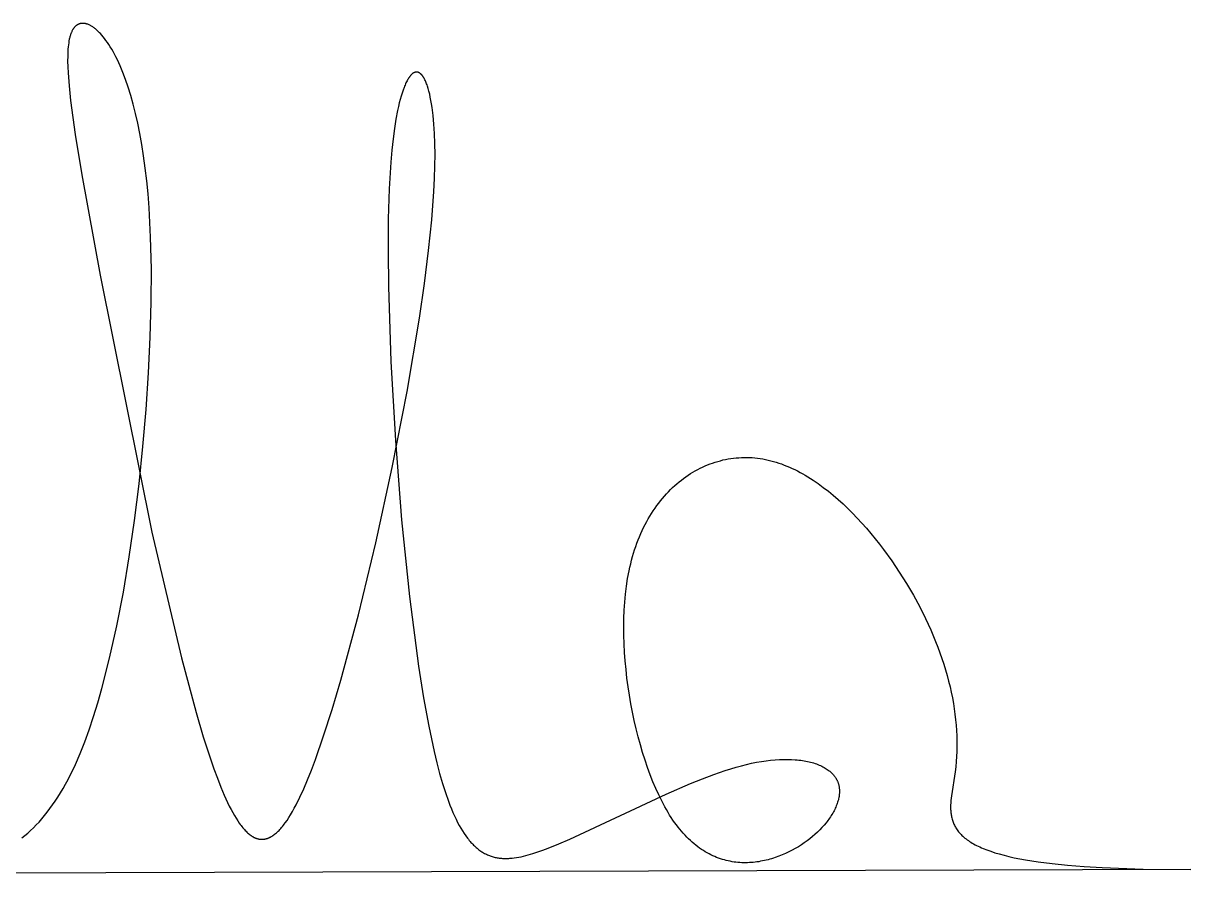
# Model space of a CAD drawing. Extents: x 0 to 334, y 0 to 136.
# Drawn here: x 166.8 to 333.7, y 0 to 122 of the extents above; entities that cross this region are included whole.
import ezdxf

# ---------------------------------------------------------------- set-up
doc = ezdxf.new("R2010")
doc.units = 0
doc.layers.get('0').update_dxf_attribs({"linetype": 'CONTINUOUS'})
doc.layers.add('1', color=12, linetype='CONTINUOUS')

msp = doc.modelspace()

# ---------------------------------------------------------------- linework, layer by layer
at = {"color": 1}
for p, q in [((174.65, 121.86), (174.62, 121.84)), ((174.68, 121.87), (174.65, 121.86)), ((174.72, 121.89), (174.68, 121.87)), ((174.75, 121.9), (174.72, 121.89)), ((174.79, 121.91), (174.75, 121.9)), ((174.82, 121.92), (174.79, 121.91)), ((174.86, 121.93), (174.82, 121.92)), ((174.9, 121.94), (174.86, 121.93)), ((174.93, 121.95), (174.9, 121.94)), ((174.97, 121.95), (174.93, 121.95)), ((175.01, 121.96), (174.97, 121.95)), ((175.04, 121.97), (175.01, 121.96)), ((175.08, 121.97), (175.04, 121.97)), ((175.12, 121.97), (175.08, 121.97)), ((175.16, 121.98), (175.12, 121.97)), ((175.2, 121.98), (175.16, 121.98)), ((175.24, 121.98), (175.2, 121.98)), ((175.27, 121.98), (175.24, 121.98)), ((175.31, 121.98), (175.27, 121.98)), ((175.35, 121.98), (175.31, 121.98)), ((175.39, 121.97), (175.35, 121.98)), ((175.43, 121.97), (175.39, 121.97)), ((175.47, 121.96), (175.43, 121.97)), ((175.52, 121.96), (175.47, 121.96)), ((175.56, 121.95), (175.52, 121.96)), ((175.6, 121.95), (175.56, 121.95)), ((175.64, 121.94), (175.6, 121.95)), ((175.68, 121.93), (175.64, 121.94)), ((175.72, 121.92), (175.68, 121.93)), ((175.77, 121.91), (175.72, 121.92)), ((175.81, 121.9), (175.77, 121.91)), ((175.85, 121.88), (175.81, 121.9)), ((175.89, 121.87), (175.85, 121.88)), ((175.94, 121.85), (175.89, 121.87)), ((175.98, 121.84), (175.94, 121.85)), ((173.45, 120.18), (173.42, 120.07)), ((173.48, 120.29), (173.45, 120.18)), ((173.51, 120.4), (173.48, 120.29)), ((173.55, 120.5), (173.51, 120.4)), ((173.59, 120.6), (173.55, 120.5)), ((173.62, 120.69), (173.59, 120.6)), ((173.67, 120.78), (173.62, 120.69)), ((173.71, 120.87), (173.67, 120.78)), ((173.75, 120.96), (173.71, 120.87)), ((173.79, 121.04), (173.75, 120.96)), ((173.84, 121.12), (173.79, 121.04)), ((173.86, 121.15), (173.84, 121.12)), ((173.89, 121.19), (173.86, 121.15)), ((173.91, 121.23), (173.89, 121.19)), ((173.94, 121.26), (173.91, 121.23)), ((173.96, 121.3), (173.94, 121.26)), ((173.99, 121.33), (173.96, 121.3)), ((174.01, 121.36), (173.99, 121.33)), ((174.04, 121.4), (174.01, 121.36)), ((174.07, 121.43), (174.04, 121.4)), ((174.1, 121.46), (174.07, 121.43)), ((174.12, 121.49), (174.1, 121.46)), ((174.15, 121.52), (174.12, 121.49)), ((174.18, 121.54), (174.15, 121.52)), ((174.21, 121.57), (174.18, 121.54)), ((174.24, 121.6), (174.21, 121.57)), ((174.27, 121.62), (174.24, 121.6)), ((174.3, 121.65), (174.27, 121.62)), ((174.33, 121.67), (174.3, 121.65)), ((174.36, 121.69), (174.33, 121.67)), ((174.39, 121.71), (174.36, 121.69)), ((174.42, 121.73), (174.39, 121.71)), ((174.45, 121.76), (174.42, 121.73)), ((174.48, 121.77), (174.45, 121.76)), ((174.52, 121.79), (174.48, 121.77)), ((174.55, 121.81), (174.52, 121.79)), ((174.58, 121.83), (174.55, 121.81)), ((174.62, 121.84), (174.58, 121.83)), ((176.07, 121.8), (175.98, 121.84)), ((176.16, 121.77), (176.07, 121.8)), ((176.25, 121.72), (176.16, 121.77)), ((176.34, 121.68), (176.25, 121.72)), ((176.43, 121.63), (176.34, 121.68)), ((176.52, 121.58), (176.43, 121.63)), ((176.61, 121.52), (176.52, 121.58)), ((176.7, 121.46), (176.61, 121.52)), ((176.8, 121.39), (176.7, 121.46)), ((176.89, 121.33), (176.8, 121.39)), ((176.99, 121.25), (176.89, 121.33)), ((177.08, 121.18), (176.99, 121.25)), ((177.18, 121.1), (177.08, 121.18)), ((177.28, 121.01), (177.18, 121.1)), ((177.37, 120.92), (177.28, 121.01)), ((177.47, 120.83), (177.37, 120.92)), ((177.57, 120.73), (177.47, 120.83)), ((177.67, 120.63), (177.57, 120.73)), ((177.77, 120.53), (177.67, 120.63)), ((177.97, 120.31), (177.77, 120.53)), ((178.17, 120.07), (177.97, 120.31)), ((173.17, 118.62), (173.14, 118.31)), ((173.2, 118.91), (173.17, 118.62)), ((173.24, 119.2), (173.2, 118.91)), ((173.28, 119.46), (173.24, 119.2)), ((173.33, 119.72), (173.28, 119.46)), ((173.36, 119.84), (173.33, 119.72)), ((173.39, 119.96), (173.36, 119.84)), ((173.42, 120.07), (173.39, 119.96)), ((178.37, 119.82), (178.17, 120.07)), ((178.57, 119.55), (178.37, 119.82)), ((178.78, 119.26), (178.57, 119.55)), ((178.98, 118.95), (178.78, 119.26)), ((179.18, 118.63), (178.98, 118.95)), ((179.39, 118.29), (179.18, 118.63)), ((173.1, 117.3), (173.09, 116.56)), ((173.11, 117.65), (173.1, 117.3)), ((173.12, 117.99), (173.11, 117.65)), ((173.14, 118.31), (173.12, 117.99)), ((179.59, 117.94), (179.39, 118.29)), ((179.79, 117.56), (179.59, 117.94)), ((180, 117.17), (179.79, 117.56)), ((180.2, 116.76), (180, 117.17)), ((173.09, 116.56), (173.11, 115.77)), ((173.11, 115.77), (173.15, 114.92)), ((180.4, 116.34), (180.2, 116.76)), ((180.6, 115.89), (180.4, 116.34)), ((180.99, 114.95), (180.6, 115.89)), ((173.15, 114.92), (173.29, 113.05)), ((181.37, 113.93), (180.99, 114.95)), ((181.75, 112.84), (181.37, 113.93)), ((221.55, 113.62), (221.47, 113.48)), ((221.62, 113.76), (221.55, 113.62)), ((221.69, 113.9), (221.62, 113.76)), ((221.76, 114.02), (221.69, 113.9)), ((221.84, 114.14), (221.76, 114.02)), ((221.91, 114.25), (221.84, 114.14)), ((221.95, 114.3), (221.91, 114.25)), ((221.99, 114.35), (221.95, 114.3)), ((222.02, 114.4), (221.99, 114.35)), ((222.06, 114.45), (222.02, 114.4)), ((222.1, 114.49), (222.06, 114.45)), ((222.13, 114.54), (222.1, 114.49)), ((222.17, 114.58), (222.13, 114.54)), ((222.21, 114.62), (222.17, 114.58)), ((222.25, 114.66), (222.21, 114.62)), ((222.28, 114.69), (222.25, 114.66)), ((222.32, 114.72), (222.28, 114.69)), ((222.36, 114.76), (222.32, 114.72)), ((222.39, 114.79), (222.36, 114.76)), ((222.43, 114.81), (222.39, 114.79)), ((222.47, 114.84), (222.43, 114.81)), ((222.51, 114.87), (222.47, 114.84)), ((222.54, 114.89), (222.51, 114.87)), ((222.58, 114.91), (222.54, 114.89)), ((222.62, 114.93), (222.58, 114.91)), ((222.65, 114.94), (222.62, 114.93)), ((222.69, 114.96), (222.65, 114.94)), ((222.73, 114.97), (222.69, 114.96)), ((222.76, 114.99), (222.73, 114.97)), ((222.8, 114.99), (222.76, 114.99)), ((222.84, 115), (222.8, 114.99)), ((222.87, 115.01), (222.84, 115)), ((222.91, 115.01), (222.87, 115.01)), ((222.95, 115.02), (222.91, 115.01)), ((222.98, 115.02), (222.95, 115.02)), ((223.02, 115.01), (222.98, 115.02)), ((223.06, 115.01), (223.02, 115.01)), ((223.09, 115.01), (223.06, 115.01)), ((223.13, 115), (223.09, 115.01)), ((223.16, 114.99), (223.13, 115)), ((223.2, 114.98), (223.16, 114.99)), ((223.24, 114.97), (223.2, 114.98)), ((223.27, 114.95), (223.24, 114.97)), ((223.31, 114.94), (223.27, 114.95)), ((223.34, 114.92), (223.31, 114.94)), ((223.38, 114.9), (223.34, 114.92)), ((223.41, 114.88), (223.38, 114.9)), ((223.45, 114.86), (223.41, 114.88)), ((223.48, 114.83), (223.45, 114.86)), ((223.52, 114.8), (223.48, 114.83)), ((223.55, 114.78), (223.52, 114.8)), ((223.59, 114.75), (223.55, 114.78)), ((223.62, 114.71), (223.59, 114.75)), ((223.66, 114.68), (223.62, 114.71)), ((223.69, 114.64), (223.66, 114.68)), ((223.72, 114.61), (223.69, 114.64)), ((223.76, 114.57), (223.72, 114.61)), ((223.79, 114.53), (223.76, 114.57)), ((223.83, 114.48), (223.79, 114.53)), ((223.86, 114.44), (223.83, 114.48)), ((223.89, 114.39), (223.86, 114.44)), ((223.92, 114.34), (223.89, 114.39)), ((223.96, 114.29), (223.92, 114.34)), ((223.99, 114.24), (223.96, 114.29)), ((224.05, 114.13), (223.99, 114.24)), ((224.12, 114.02), (224.05, 114.13)), ((224.18, 113.89), (224.12, 114.02)), ((224.24, 113.76), (224.18, 113.89)), ((224.3, 113.62), (224.24, 113.76)), ((224.36, 113.48), (224.3, 113.62)), ((173.29, 113.05), (173.51, 110.95)), ((182.11, 111.67), (181.75, 112.84)), ((220.91, 112.02), (220.77, 111.58)), ((221.05, 112.43), (220.91, 112.02)), ((221.19, 112.81), (221.05, 112.43)), ((221.26, 112.99), (221.19, 112.81)), ((221.33, 113.16), (221.26, 112.99)), ((221.4, 113.32), (221.33, 113.16)), ((221.47, 113.48), (221.4, 113.32)), ((224.42, 113.33), (224.36, 113.48)), ((224.48, 113.17), (224.42, 113.33)), ((224.54, 113), (224.48, 113.17)), ((224.65, 112.65), (224.54, 113)), ((224.76, 112.27), (224.65, 112.65)), ((224.86, 111.86), (224.76, 112.27)), ((224.95, 111.42), (224.86, 111.86)), ((173.51, 110.95), (174.17, 106.09)), ((182.47, 110.43), (182.11, 111.67)), ((182.8, 109.11), (182.47, 110.43)), ((220.51, 110.6), (220.39, 110.07)), ((220.64, 111.11), (220.51, 110.6)), ((220.77, 111.58), (220.64, 111.11)), ((225.04, 110.96), (224.95, 111.42)), ((225.13, 110.46), (225.04, 110.96)), ((225.21, 109.94), (225.13, 110.46)), ((183.12, 107.71), (182.8, 109.11)), ((220.26, 109.51), (220.03, 108.28)), ((220.39, 110.07), (220.26, 109.51)), ((225.35, 108.82), (225.21, 109.94)), ((225.46, 107.59), (225.35, 108.82)), ((183.42, 106.23), (183.12, 107.71)), ((219.81, 106.94), (219.62, 105.46)), ((220.03, 108.28), (219.81, 106.94)), ((225.55, 106.25), (225.46, 107.59)), ((174.17, 106.09), (175.11, 100.32)), ((183.7, 104.67), (183.42, 106.23)), ((219.62, 105.46), (219.44, 103.86)), ((225.6, 104.8), (225.55, 106.25)), ((183.96, 103.02), (183.7, 104.67)), ((219.44, 103.86), (219.29, 102.14)), ((225.62, 103.25), (225.6, 104.8)), ((184.2, 101.3), (183.96, 103.02)), ((219.29, 102.14), (219.06, 98.31)), ((225.61, 101.59), (225.62, 103.25)), ((175.11, 100.32), (177.74, 85.99)), ((184.41, 99.48), (184.2, 101.3)), ((225.56, 99.82), (225.61, 101.59)), ((184.59, 97.59), (184.41, 99.48)), ((225.47, 97.95), (225.56, 99.82)), ((184.75, 95.61), (184.59, 97.59)), ((219.06, 98.31), (218.93, 94.03)), ((225.16, 93.91), (225.47, 97.95)), ((184.96, 91.39), (184.75, 95.61)), ((218.93, 94.03), (218.9, 89.36)), ((224.71, 89.5), (225.16, 93.91)), ((185.06, 86.87), (184.96, 91.39)), ((218.9, 89.36), (218.95, 84.36)), ((224.11, 84.79), (224.71, 89.5)), ((185.04, 82.1), (185.06, 86.87)), ((177.74, 85.99), (185.14, 49.26)), ((218.95, 84.36), (219.3, 73.63)), ((223.39, 79.82), (224.11, 84.79)), ((184.91, 77.13), (185.04, 82.1)), ((221.63, 69.35), (223.39, 79.82)), ((184.67, 72), (184.91, 77.13)), ((219.3, 73.63), (219.95, 62.34)), ((184.32, 66.76), (184.67, 72)), ((219.51, 58.51), (221.63, 69.35)), ((183.86, 61.47), (184.32, 66.76)), ((219.95, 62.34), (220.85, 50.99)), ((183.31, 56.17), (183.86, 61.47)), ((217.16, 47.73), (219.51, 58.51)), ((263.54, 58.38), (263.89, 58.55)), ((263.89, 58.55), (264.24, 58.71)), ((264.24, 58.71), (264.6, 58.86)), ((264.6, 58.86), (264.96, 59)), ((264.96, 59), (265.32, 59.13)), ((265.32, 59.13), (265.69, 59.25)), ((265.69, 59.25), (266.05, 59.36)), ((266.05, 59.36), (266.42, 59.46)), ((266.42, 59.46), (266.79, 59.56)), ((266.79, 59.56), (267.17, 59.64)), ((267.17, 59.64), (267.54, 59.71)), ((267.54, 59.71), (267.92, 59.77)), ((267.92, 59.77), (268.29, 59.82)), ((268.29, 59.82), (268.67, 59.86)), ((268.67, 59.86), (269.05, 59.89)), ((269.05, 59.89), (269.43, 59.91)), ((269.43, 59.91), (269.82, 59.93)), ((269.82, 59.93), (270.2, 59.93)), ((270.2, 59.93), (270.58, 59.92)), ((270.58, 59.92), (270.97, 59.9)), ((270.97, 59.9), (271.35, 59.87)), ((271.35, 59.87), (271.73, 59.82)), ((271.73, 59.82), (272.12, 59.77)), ((272.12, 59.77), (272.5, 59.71)), ((272.5, 59.71), (272.89, 59.64)), ((272.89, 59.64), (273.27, 59.55)), ((273.27, 59.55), (273.65, 59.46)), ((273.65, 59.46), (274.04, 59.36)), ((274.04, 59.36), (274.42, 59.24)), ((274.42, 59.24), (274.8, 59.12)), ((274.8, 59.12), (275.18, 58.99)), ((275.18, 58.99), (275.56, 58.84)), ((275.56, 58.84), (275.94, 58.69)), ((275.94, 58.69), (276.32, 58.53)), ((276.32, 58.53), (276.7, 58.36)), ((260.85, 56.69), (261.17, 56.93)), ((261.17, 56.93), (261.5, 57.17)), ((261.5, 57.17), (261.83, 57.39)), ((261.83, 57.39), (262.16, 57.61)), ((262.16, 57.61), (262.5, 57.82)), ((262.5, 57.82), (262.84, 58.01)), ((262.84, 58.01), (263.19, 58.2)), ((263.19, 58.2), (263.54, 58.38)), ((276.7, 58.36), (277.08, 58.18)), ((277.08, 58.18), (277.45, 57.99)), ((277.45, 57.99), (277.83, 57.79)), ((277.83, 57.79), (278.2, 57.58)), ((278.2, 57.58), (278.57, 57.37)), ((278.57, 57.37), (278.94, 57.15)), ((278.94, 57.15), (279.68, 56.68)), ((182.65, 50.91), (183.31, 56.17)), ((259.01, 55.03), (259.3, 55.33)), ((259.3, 55.33), (259.6, 55.62)), ((259.6, 55.62), (259.91, 55.9)), ((259.91, 55.9), (260.22, 56.17)), ((260.22, 56.17), (260.53, 56.43)), ((260.53, 56.43), (260.85, 56.69)), ((279.68, 56.68), (280.41, 56.18)), ((280.41, 56.18), (281.14, 55.65)), ((281.14, 55.65), (281.86, 55.1)), ((281.86, 55.1), (282.57, 54.52)), ((257.6, 53.4), (257.87, 53.74)), ((257.87, 53.74), (258.15, 54.07)), ((258.15, 54.07), (258.43, 54.4)), ((258.43, 54.4), (258.71, 54.72)), ((258.71, 54.72), (259.01, 55.03)), ((282.57, 54.52), (283.27, 53.91)), ((283.27, 53.91), (283.97, 53.28)), ((256.35, 51.55), (256.59, 51.93)), ((256.59, 51.93), (256.83, 52.31)), ((256.83, 52.31), (257.08, 52.68)), ((257.08, 52.68), (257.34, 53.04)), ((257.34, 53.04), (257.6, 53.4)), ((283.97, 53.28), (284.65, 52.63)), ((284.65, 52.63), (285.33, 51.95)), ((285.33, 51.95), (286, 51.26)), ((181.9, 45.73), (182.65, 50.91)), ((220.85, 50.99), (221.97, 40.07)), ((255.45, 49.91), (255.67, 50.33)), ((255.67, 50.33), (255.89, 50.75)), ((255.89, 50.75), (256.11, 51.15)), ((256.11, 51.15), (256.35, 51.55)), ((286, 51.26), (286.65, 50.55)), ((286.65, 50.55), (287.3, 49.82)), ((185.14, 49.26), (189.35, 31.3)), ((254.67, 48.15), (254.86, 48.6)), ((254.86, 48.6), (255.05, 49.05)), ((255.05, 49.05), (255.25, 49.48)), ((255.25, 49.48), (255.45, 49.91)), ((287.3, 49.82), (287.93, 49.07)), ((287.93, 49.07), (288.56, 48.31)), ((214.66, 37.45), (217.16, 47.73)), ((254.01, 46.25), (254.16, 46.74)), ((254.16, 46.74), (254.33, 47.21)), ((254.33, 47.21), (254.49, 47.68)), ((254.49, 47.68), (254.67, 48.15)), ((288.56, 48.31), (289.17, 47.54)), ((289.17, 47.54), (289.76, 46.76)), ((289.76, 46.76), (290.92, 45.16)), ((181.06, 40.69), (181.9, 45.73)), ((253.6, 44.74), (253.73, 45.25)), ((253.73, 45.25), (253.86, 45.75)), ((253.86, 45.75), (254.01, 46.25)), ((290.92, 45.16), (292.01, 43.53)), ((253.16, 42.62), (253.36, 43.7)), ((253.36, 43.7), (253.48, 44.22)), ((253.48, 44.22), (253.6, 44.74)), ((292.01, 43.53), (293.05, 41.89)), ((252.99, 41.52), (253.16, 42.62)), ((293.05, 41.89), (294.02, 40.23)), ((180.12, 35.84), (181.06, 40.69)), ((221.97, 40.07), (223.28, 30.07)), ((252.75, 39.25), (252.86, 40.4)), ((252.86, 40.4), (252.99, 41.52)), ((294.02, 40.23), (294.92, 38.57)), ((252.68, 38.08), (252.75, 39.25)), ((294.92, 38.57), (295.75, 36.92)), ((212.14, 28.1), (214.66, 37.45)), ((252.61, 35.7), (252.63, 36.9)), ((252.63, 36.9), (252.68, 38.08)), ((295.75, 36.92), (296.51, 35.27)), ((179.1, 31.22), (180.12, 35.84)), ((252.62, 34.5), (252.61, 35.7)), ((296.51, 35.27), (297.2, 33.63)), ((252.66, 33.28), (252.62, 34.5)), ((297.2, 33.63), (297.52, 32.81)), ((252.72, 32.05), (252.66, 33.28)), ((252.81, 30.83), (252.72, 32.05)), ((297.52, 32.81), (297.82, 31.99)), ((297.82, 31.99), (298.1, 31.18)), ((178, 26.88), (179.1, 31.22)), ((189.35, 31.3), (191.45, 23.48)), ((223.28, 30.07), (223.98, 25.58)), ((252.93, 29.59), (252.81, 30.83)), ((298.1, 31.18), (298.37, 30.36)), ((298.37, 30.36), (298.62, 29.56)), ((253.07, 28.36), (252.93, 29.59)), ((298.62, 29.56), (298.85, 28.75)), ((298.85, 28.75), (299.06, 27.95)), ((177.41, 24.83), (178, 26.88)), ((210.9, 23.91), (212.14, 28.1)), ((253.23, 27.14), (253.07, 28.36)), ((253.42, 25.92), (253.23, 27.14)), ((299.06, 27.95), (299.26, 27.15)), ((299.26, 27.15), (299.44, 26.35)), ((223.98, 25.58), (224.72, 21.5)), ((253.63, 24.7), (253.42, 25.92)), ((299.44, 26.35), (299.6, 25.56)), ((299.6, 25.56), (299.74, 24.77)), ((176.81, 22.88), (177.41, 24.83)), ((191.45, 23.48), (192.49, 19.99)), ((209.69, 20.11), (210.9, 23.91)), ((253.86, 23.5), (253.63, 24.7)), ((254.11, 22.31), (253.86, 23.5)), ((299.74, 24.77), (299.87, 23.99)), ((299.87, 23.99), (299.97, 23.21)), ((176.19, 21.01), (176.81, 22.88)), ((254.38, 21.14), (254.11, 22.31)), ((299.97, 23.21), (300.06, 22.44)), ((300.06, 22.44), (300.14, 21.67)), ((175.55, 19.25), (176.19, 21.01)), ((208.52, 16.75), (209.69, 20.11)), ((224.72, 21.5), (225.49, 17.89)), ((254.67, 19.99), (254.38, 21.14)), ((300.14, 21.67), (300.19, 20.91)), ((300.19, 20.91), (300.23, 20.15)), ((300.23, 20.15), (300.24, 19.39)), ((174.89, 17.59), (175.55, 19.25)), ((192.49, 19.99), (193.5, 16.84)), ((254.98, 18.85), (254.67, 19.99)), ((255.31, 17.74), (254.98, 18.85)), ((300.25, 18.65), (300.23, 17.91)), ((300.24, 19.39), (300.25, 18.65)), ((174.21, 16.04), (174.89, 17.59)), ((193.5, 16.84), (194, 15.4)), ((207.95, 15.23), (208.52, 16.75)), ((225.49, 17.89), (225.88, 16.26)), ((255.65, 16.65), (255.31, 17.74)), ((273.61, 16.65), (274.24, 16.71)), ((274.24, 16.71), (274.86, 16.75)), ((274.86, 16.75), (275.46, 16.77)), ((275.46, 16.77), (276.04, 16.77)), ((276.04, 16.77), (276.6, 16.76)), ((276.6, 16.76), (277.14, 16.72)), ((277.14, 16.72), (277.4, 16.7)), ((277.4, 16.7), (277.66, 16.67)), ((300.19, 17.17), (300.14, 16.44)), ((300.23, 17.91), (300.19, 17.17)), ((173.51, 14.58), (173.86, 15.3)), ((173.86, 15.3), (174.21, 16.04)), ((194, 15.4), (194.5, 14.06)), ((207.39, 13.83), (207.95, 15.23)), ((225.88, 16.26), (226.28, 14.74)), ((256.01, 15.6), (255.65, 16.65)), ((256.39, 14.57), (256.01, 15.6)), ((265.51, 14.62), (267.12, 15.18)), ((267.12, 15.18), (267.9, 15.43)), ((267.9, 15.43), (268.67, 15.66)), ((268.67, 15.66), (269.43, 15.86)), ((269.43, 15.86), (270.17, 16.05)), ((270.17, 16.05), (270.89, 16.21)), ((270.89, 16.21), (271.59, 16.35)), ((271.59, 16.35), (272.28, 16.47)), ((272.28, 16.47), (272.95, 16.57)), ((272.95, 16.57), (273.61, 16.65)), ((277.66, 16.67), (277.92, 16.64)), ((277.92, 16.64), (278.16, 16.61)), ((278.16, 16.61), (278.41, 16.57)), ((278.41, 16.57), (278.64, 16.52)), ((278.64, 16.52), (278.88, 16.48)), ((278.88, 16.48), (279.1, 16.43)), ((279.1, 16.43), (279.33, 16.37)), ((279.33, 16.37), (279.54, 16.31)), ((279.54, 16.31), (279.75, 16.25)), ((279.75, 16.25), (279.96, 16.18)), ((279.96, 16.18), (280.16, 16.11)), ((280.16, 16.11), (280.35, 16.04)), ((280.35, 16.04), (280.54, 15.96)), ((280.54, 15.96), (280.73, 15.88)), ((280.73, 15.88), (280.91, 15.8)), ((280.91, 15.8), (281.08, 15.71)), ((281.08, 15.71), (281.25, 15.62)), ((281.25, 15.62), (281.41, 15.53)), ((281.41, 15.53), (281.56, 15.43)), ((281.56, 15.43), (281.71, 15.33)), ((281.71, 15.33), (281.85, 15.23)), ((281.85, 15.23), (281.99, 15.12)), ((281.99, 15.12), (282.06, 15.07)), ((282.06, 15.07), (282.12, 15.01)), ((300.07, 15.72), (299.98, 15)), ((300.14, 16.44), (300.07, 15.72)), ((172.8, 13.23), (173.16, 13.89)), ((173.16, 13.89), (173.51, 14.58)), ((194.5, 14.06), (194.99, 12.81)), ((206.84, 12.54), (207.39, 13.83)), ((226.28, 14.74), (226.69, 13.33)), ((256.78, 13.57), (256.39, 14.57)), ((257.19, 12.62), (256.78, 13.57)), ((262.16, 13.31), (263.85, 13.99)), ((263.85, 13.99), (265.51, 14.62)), ((282.12, 15.01), (282.19, 14.96)), ((282.19, 14.96), (282.25, 14.9)), ((282.25, 14.9), (282.31, 14.84)), ((282.31, 14.84), (282.37, 14.78)), ((282.37, 14.78), (282.43, 14.73)), ((282.43, 14.73), (282.48, 14.67)), ((282.48, 14.67), (282.54, 14.61)), ((282.54, 14.61), (282.59, 14.55)), ((282.59, 14.55), (282.64, 14.48)), ((282.64, 14.48), (282.69, 14.42)), ((282.69, 14.42), (282.74, 14.36)), ((282.74, 14.36), (282.79, 14.3)), ((282.79, 14.3), (282.83, 14.23)), ((282.83, 14.23), (282.87, 14.17)), ((282.87, 14.17), (282.92, 14.1)), ((282.92, 14.1), (282.96, 14.04)), ((282.96, 14.04), (283, 13.97)), ((283, 13.97), (283.03, 13.9)), ((283.03, 13.9), (283.07, 13.83)), ((283.07, 13.83), (283.1, 13.77)), ((283.1, 13.77), (283.14, 13.7)), ((283.14, 13.7), (283.17, 13.63)), ((283.17, 13.63), (283.2, 13.56)), ((283.2, 13.56), (283.22, 13.49)), ((283.22, 13.49), (283.25, 13.41)), ((283.25, 13.41), (283.27, 13.34)), ((299.98, 15), (299.45, 11.55)), ((171.7, 11.37), (172.07, 11.97)), ((172.07, 11.97), (172.43, 12.58)), ((172.43, 12.58), (172.8, 13.23)), ((194.99, 12.81), (195.48, 11.65)), ((206.29, 11.35), (206.84, 12.54)), ((226.69, 13.33), (227.1, 12.02)), ((227.1, 12.02), (227.53, 10.81)), ((244.89, 5.37), (258.69, 11.79)), ((257.6, 11.7), (257.19, 12.62)), ((258.04, 10.82), (257.6, 11.7)), ((258.69, 11.79), (262.16, 13.31)), ((283.27, 13.34), (283.3, 13.27)), ((283.3, 13.27), (283.32, 13.2)), ((283.32, 13.2), (283.34, 13.12)), ((283.34, 13.12), (283.36, 13.05)), ((283.36, 13.05), (283.37, 12.97)), ((283.37, 12.97), (283.39, 12.9)), ((283.39, 12.9), (283.4, 12.82)), ((283.4, 12.82), (283.41, 12.75)), ((283.41, 12.75), (283.42, 12.67)), ((283.43, 11.8), (283.41, 11.63)), ((283.42, 12.67), (283.43, 12.59)), ((283.43, 12.59), (283.44, 12.51)), ((283.44, 11.88), (283.43, 11.8)), ((283.44, 12.51), (283.44, 12.44)), ((283.44, 12.44), (283.45, 12.36)), ((283.45, 12.04), (283.44, 11.96)), ((283.44, 11.96), (283.44, 11.88)), ((283.45, 12.36), (283.45, 12.28)), ((283.45, 12.28), (283.45, 12.2)), ((283.45, 12.2), (283.45, 12.12)), ((283.45, 12.12), (283.45, 12.04)), ((170.56, 9.72), (170.94, 10.25)), ((170.94, 10.25), (171.32, 10.8)), ((171.32, 10.8), (171.7, 11.37)), ((195.48, 11.65), (195.97, 10.59)), ((195.97, 10.59), (196.21, 10.09)), ((196.21, 10.09), (196.45, 9.62)), ((205.5, 9.78), (205.76, 10.28)), ((205.76, 10.28), (206.29, 11.35)), ((227.53, 10.81), (227.74, 10.24)), ((227.74, 10.24), (227.96, 9.7)), ((258.48, 9.98), (258.04, 10.82)), ((283, 10.11), (282.93, 9.94)), ((283.07, 10.29), (283, 10.11)), ((283.13, 10.46), (283.07, 10.29)), ((283.19, 10.63), (283.13, 10.46)), ((283.24, 10.8), (283.19, 10.63)), ((283.29, 10.97), (283.24, 10.8)), ((283.33, 11.13), (283.29, 10.97)), ((283.36, 11.3), (283.33, 11.13)), ((283.39, 11.47), (283.36, 11.3)), ((283.41, 11.63), (283.39, 11.47)), ((299.36, 10.56), (299.34, 10.24)), ((299.34, 10.24), (299.34, 9.92)), ((299.38, 10.89), (299.36, 10.56)), ((299.41, 11.22), (299.38, 10.89)), ((299.45, 11.55), (299.41, 11.22)), ((169.39, 8.26), (169.79, 8.72)), ((169.79, 8.72), (170.18, 9.21)), ((170.18, 9.21), (170.56, 9.72)), ((196.45, 9.62), (196.69, 9.18)), ((196.69, 9.18), (196.93, 8.75)), ((196.93, 8.75), (197.17, 8.35)), ((197.17, 8.35), (197.41, 7.98)), ((204.46, 8.05), (204.71, 8.44)), ((204.71, 8.44), (204.97, 8.86)), ((204.97, 8.86), (205.23, 9.31)), ((205.23, 9.31), (205.5, 9.78)), ((227.96, 9.7), (228.18, 9.18)), ((228.18, 9.18), (228.4, 8.68)), ((228.4, 8.68), (228.63, 8.21)), ((258.71, 9.58), (258.48, 9.98)), ((258.94, 9.19), (258.71, 9.58)), ((259.17, 8.81), (258.94, 9.19)), ((259.41, 8.44), (259.17, 8.81)), ((259.64, 8.09), (259.41, 8.44)), ((282.05, 8.38), (281.92, 8.21)), ((282.16, 8.55), (282.05, 8.38)), ((282.28, 8.73), (282.16, 8.55)), ((282.38, 8.9), (282.28, 8.73)), ((282.49, 9.07), (282.38, 8.9)), ((282.59, 9.25), (282.49, 9.07)), ((282.68, 9.42), (282.59, 9.25)), ((282.77, 9.6), (282.68, 9.42)), ((282.85, 9.77), (282.77, 9.6)), ((282.93, 9.94), (282.85, 9.77)), ((299.34, 9.92), (299.34, 9.77)), ((299.34, 9.77), (299.35, 9.61)), ((299.35, 9.61), (299.36, 9.45)), ((299.36, 9.45), (299.37, 9.3)), ((299.37, 9.3), (299.38, 9.14)), ((299.38, 9.14), (299.4, 8.99)), ((299.4, 8.99), (299.43, 8.84)), ((299.43, 8.84), (299.45, 8.69)), ((299.45, 8.69), (299.48, 8.54)), ((299.48, 8.54), (299.52, 8.39)), ((299.52, 8.39), (299.55, 8.24)), ((167.79, 6.59), (168.19, 6.98)), ((168.19, 6.98), (168.6, 7.39)), ((168.6, 7.39), (169, 7.81)), ((169, 7.81), (169.39, 8.26)), ((197.41, 7.98), (197.64, 7.63)), ((197.64, 7.63), (197.76, 7.46)), ((197.76, 7.46), (197.88, 7.31)), ((197.88, 7.31), (198, 7.15)), ((198, 7.15), (198.12, 7)), ((198.12, 7), (198.24, 6.86)), ((198.24, 6.86), (198.36, 6.73)), ((198.36, 6.73), (198.48, 6.6)), ((203.32, 6.62), (203.44, 6.76)), ((203.44, 6.76), (203.57, 6.9)), ((203.57, 6.9), (203.69, 7.04)), ((203.69, 7.04), (203.82, 7.19)), ((203.82, 7.19), (203.95, 7.35)), ((203.95, 7.35), (204.07, 7.52)), ((204.07, 7.52), (204.2, 7.69)), ((204.2, 7.69), (204.46, 8.05)), ((228.63, 8.21), (228.85, 7.75)), ((228.85, 7.75), (229.08, 7.32)), ((229.08, 7.32), (229.31, 6.92)), ((229.31, 6.92), (229.55, 6.53)), ((259.88, 7.75), (259.64, 8.09)), ((260.13, 7.41), (259.88, 7.75)), ((260.37, 7.09), (260.13, 7.41)), ((260.62, 6.79), (260.37, 7.09)), ((260.87, 6.49), (260.62, 6.79)), ((280.63, 6.69), (280.3, 6.36)), ((280.95, 7.02), (280.63, 6.69)), ((281.25, 7.35), (280.95, 7.02)), ((281.53, 7.69), (281.25, 7.35)), ((281.67, 7.87), (281.53, 7.69)), ((281.8, 8.04), (281.67, 7.87)), ((281.92, 8.21), (281.8, 8.04)), ((299.55, 8.24), (299.6, 8.09)), ((299.6, 8.09), (299.64, 7.95)), ((299.64, 7.95), (299.7, 7.8)), ((299.7, 7.8), (299.75, 7.66)), ((299.75, 7.66), (299.81, 7.51)), ((299.81, 7.51), (299.88, 7.37)), ((299.88, 7.37), (299.95, 7.23)), ((299.95, 7.23), (300.02, 7.09)), ((300.02, 7.09), (300.11, 6.96)), ((300.11, 6.96), (300.19, 6.82)), ((300.19, 6.82), (300.29, 6.68)), ((300.29, 6.68), (300.38, 6.55)), ((166.55, 5.55), (166.97, 5.88)), ((166.97, 5.88), (167.38, 6.23)), ((167.38, 6.23), (167.79, 6.59)), ((198.48, 6.6), (198.6, 6.48)), ((198.6, 6.48), (198.72, 6.36)), ((198.72, 6.36), (198.83, 6.25)), ((198.83, 6.25), (198.95, 6.15)), ((198.95, 6.15), (199.07, 6.05)), ((199.07, 6.05), (199.19, 5.96)), ((199.19, 5.96), (199.31, 5.87)), ((199.31, 5.87), (199.37, 5.83)), ((199.37, 5.83), (199.43, 5.79)), ((199.43, 5.79), (199.49, 5.76)), ((199.49, 5.76), (199.55, 5.72)), ((199.55, 5.72), (199.61, 5.69)), ((199.61, 5.69), (199.67, 5.65)), ((199.67, 5.65), (199.73, 5.62)), ((199.73, 5.62), (199.79, 5.59)), ((199.79, 5.59), (199.85, 5.57)), ((199.85, 5.57), (199.91, 5.54)), ((199.91, 5.54), (199.97, 5.52)), ((199.97, 5.52), (200.03, 5.49)), ((200.03, 5.49), (200.09, 5.47)), ((200.09, 5.47), (200.15, 5.45)), ((200.15, 5.45), (200.21, 5.43)), ((200.21, 5.43), (200.27, 5.42)), ((200.27, 5.42), (200.33, 5.4)), ((200.33, 5.4), (200.39, 5.39)), ((200.39, 5.39), (200.45, 5.38)), ((200.45, 5.38), (200.51, 5.37)), ((200.51, 5.37), (200.57, 5.36)), ((200.57, 5.36), (200.63, 5.35)), ((200.63, 5.35), (200.69, 5.34)), ((200.69, 5.34), (200.75, 5.34)), ((200.75, 5.34), (200.81, 5.34)), ((200.81, 5.34), (200.87, 5.34)), ((200.87, 5.34), (200.93, 5.34)), ((200.93, 5.34), (200.99, 5.34)), ((200.99, 5.34), (201.05, 5.34)), ((201.05, 5.34), (201.11, 5.35)), ((201.11, 5.35), (201.17, 5.36)), ((201.17, 5.36), (201.23, 5.37)), ((201.23, 5.37), (201.29, 5.38)), ((201.29, 5.38), (201.35, 5.39)), ((201.35, 5.39), (201.41, 5.4)), ((201.41, 5.4), (201.47, 5.42)), ((201.47, 5.42), (201.53, 5.43)), ((201.53, 5.43), (201.59, 5.45)), ((201.59, 5.45), (201.65, 5.47)), ((201.65, 5.47), (201.71, 5.49)), ((201.71, 5.49), (201.77, 5.52)), ((201.77, 5.52), (201.83, 5.54)), ((201.83, 5.54), (201.9, 5.57)), ((201.9, 5.57), (201.96, 5.6)), ((201.96, 5.6), (202.02, 5.63)), ((202.02, 5.63), (202.08, 5.66)), ((202.08, 5.66), (202.14, 5.69)), ((202.14, 5.69), (202.2, 5.72)), ((202.2, 5.72), (202.26, 5.76)), ((202.26, 5.76), (202.32, 5.8)), ((202.32, 5.8), (202.39, 5.84)), ((202.39, 5.84), (202.45, 5.88)), ((202.45, 5.88), (202.57, 5.97)), ((202.57, 5.97), (202.69, 6.06)), ((202.69, 6.06), (202.82, 6.16)), ((202.82, 6.16), (202.94, 6.27)), ((202.94, 6.27), (203.07, 6.38)), ((203.07, 6.38), (203.19, 6.5)), ((203.19, 6.5), (203.32, 6.62)), ((229.55, 6.53), (229.78, 6.17)), ((229.78, 6.17), (230.02, 5.82)), ((230.02, 5.82), (230.26, 5.5)), ((230.26, 5.5), (230.39, 5.34)), ((230.39, 5.34), (230.51, 5.19)), ((230.51, 5.19), (230.63, 5.04)), ((230.63, 5.04), (230.76, 4.9)), ((243.31, 4.7), (244.89, 5.37)), ((261.12, 6.2), (260.87, 6.49)), ((261.37, 5.92), (261.12, 6.2)), ((261.62, 5.66), (261.37, 5.92)), ((261.88, 5.4), (261.62, 5.66)), ((262.14, 5.16), (261.88, 5.4)), ((262.4, 4.93), (262.14, 5.16)), ((278.82, 5.12), (278.41, 4.83)), ((279.21, 5.42), (278.82, 5.12)), ((279.59, 5.73), (279.21, 5.42)), ((279.95, 6.04), (279.59, 5.73)), ((280.3, 6.36), (279.95, 6.04)), ((300.38, 6.55), (300.49, 6.41)), ((300.49, 6.41), (300.6, 6.28)), ((300.6, 6.28), (300.71, 6.15)), ((300.71, 6.15), (300.84, 6.02)), ((300.84, 6.02), (300.96, 5.89)), ((300.96, 5.89), (301.1, 5.77)), ((301.1, 5.77), (301.24, 5.64)), ((301.24, 5.64), (301.39, 5.52)), ((301.39, 5.52), (301.55, 5.39)), ((301.55, 5.39), (301.71, 5.27)), ((301.71, 5.27), (301.88, 5.15)), ((301.88, 5.15), (302.06, 5.03)), ((302.06, 5.03), (302.24, 4.91)), ((230.76, 4.9), (230.88, 4.77)), ((230.88, 4.77), (231.01, 4.64)), ((231.01, 4.64), (231.13, 4.51)), ((231.13, 4.51), (231.26, 4.39)), ((231.26, 4.39), (231.39, 4.27)), ((231.39, 4.27), (231.51, 4.16)), ((231.51, 4.16), (231.64, 4.05)), ((231.64, 4.05), (231.77, 3.94)), ((231.77, 3.94), (231.9, 3.85)), ((231.9, 3.85), (232.03, 3.75)), ((232.03, 3.75), (232.17, 3.66)), ((232.17, 3.66), (232.3, 3.57)), ((232.3, 3.57), (232.43, 3.49)), ((232.43, 3.49), (232.57, 3.41)), ((232.57, 3.41), (232.7, 3.33)), ((239.62, 3.31), (240.33, 3.54)), ((240.33, 3.54), (241.05, 3.8)), ((241.05, 3.8), (241.79, 4.08)), ((241.79, 4.08), (243.31, 4.7)), ((262.66, 4.7), (262.4, 4.93)), ((262.92, 4.49), (262.66, 4.7)), ((263.19, 4.28), (262.92, 4.49)), ((263.45, 4.09), (263.19, 4.28)), ((263.72, 3.9), (263.45, 4.09)), ((263.99, 3.73), (263.72, 3.9)), ((264.26, 3.56), (263.99, 3.73)), ((264.53, 3.4), (264.26, 3.56)), ((264.8, 3.26), (264.53, 3.4)), ((276.21, 3.53), (275.74, 3.31)), ((276.67, 3.77), (276.21, 3.53)), ((277.13, 4.02), (276.67, 3.77)), ((277.57, 4.28), (277.13, 4.02)), ((278, 4.55), (277.57, 4.28)), ((278.41, 4.83), (278, 4.55)), ((302.24, 4.91), (302.43, 4.8)), ((302.43, 4.8), (302.63, 4.68)), ((302.63, 4.68), (302.84, 4.57)), ((302.84, 4.57), (303.05, 4.46)), ((303.05, 4.46), (303.28, 4.35)), ((303.28, 4.35), (303.51, 4.24)), ((303.51, 4.24), (303.75, 4.13)), ((303.75, 4.13), (304, 4.03)), ((304, 4.03), (304.52, 3.82)), ((304.52, 3.82), (305.08, 3.62)), ((305.08, 3.62), (305.68, 3.42)), ((305.68, 3.42), (306.31, 3.24)), ((232.7, 3.33), (232.84, 3.26)), ((232.84, 3.26), (232.97, 3.2)), ((232.97, 3.2), (233.11, 3.13)), ((233.11, 3.13), (233.25, 3.07)), ((233.25, 3.07), (233.39, 3.02)), ((233.39, 3.02), (233.52, 2.96)), ((233.52, 2.96), (233.66, 2.92)), ((233.66, 2.92), (233.81, 2.87)), ((233.81, 2.87), (233.95, 2.83)), ((233.95, 2.83), (234.09, 2.79)), ((234.09, 2.79), (234.23, 2.76)), ((234.23, 2.76), (234.38, 2.73)), ((234.38, 2.73), (234.52, 2.7)), ((234.52, 2.7), (234.67, 2.68)), ((234.67, 2.68), (234.81, 2.66)), ((234.81, 2.66), (234.96, 2.64)), ((234.96, 2.64), (235.11, 2.62)), ((235.11, 2.62), (235.26, 2.61)), ((235.26, 2.61), (235.41, 2.61)), ((235.41, 2.61), (235.56, 2.6)), ((235.56, 2.6), (235.71, 2.6)), ((235.71, 2.6), (235.86, 2.6)), ((235.86, 2.6), (236.02, 2.6)), ((236.02, 2.6), (236.17, 2.61)), ((236.17, 2.61), (236.33, 2.62)), ((236.33, 2.62), (236.64, 2.64)), ((236.64, 2.64), (236.96, 2.68)), ((236.96, 2.68), (237.28, 2.73)), ((237.28, 2.73), (237.6, 2.79)), ((237.6, 2.79), (237.93, 2.85)), ((237.93, 2.85), (238.26, 2.93)), ((238.26, 2.93), (238.59, 3.01)), ((238.59, 3.01), (238.93, 3.1)), ((238.93, 3.1), (239.62, 3.31)), ((265.07, 3.12), (264.8, 3.26)), ((265.35, 2.99), (265.07, 3.12)), ((265.62, 2.87), (265.35, 2.99)), ((265.89, 2.75), (265.62, 2.87)), ((266.17, 2.65), (265.89, 2.75)), ((266.44, 2.55), (266.17, 2.65)), ((266.72, 2.46), (266.44, 2.55)), ((266.99, 2.38), (266.72, 2.46)), ((267.27, 2.31), (266.99, 2.38)), ((267.55, 2.24), (267.27, 2.31)), ((267.82, 2.19), (267.55, 2.24)), ((268.1, 2.14), (267.82, 2.19)), ((268.38, 2.09), (268.1, 2.14)), ((268.65, 2.06), (268.38, 2.09)), ((268.93, 2.03), (268.65, 2.06)), ((269.2, 2.01), (268.93, 2.03)), ((269.48, 1.99), (269.2, 2.01)), ((269.75, 1.98), (269.48, 1.99)), ((270.03, 1.98), (269.75, 1.98)), ((270.3, 1.99), (270.03, 1.98)), ((270.57, 2), (270.3, 1.99)), ((270.84, 2.01), (270.57, 2)), ((271.11, 2.04), (270.84, 2.01)), ((271.38, 2.07), (271.11, 2.04)), ((271.65, 2.1), (271.38, 2.07)), ((271.92, 2.14), (271.65, 2.1)), ((272.18, 2.19), (271.92, 2.14)), ((272.45, 2.24), (272.18, 2.19)), ((272.71, 2.29), (272.45, 2.24)), ((272.97, 2.35), (272.71, 2.29)), ((273.24, 2.42), (272.97, 2.35)), ((273.49, 2.49), (273.24, 2.42)), ((273.75, 2.56), (273.49, 2.49)), ((274.01, 2.64), (273.75, 2.56)), ((274.26, 2.73), (274.01, 2.64)), ((274.76, 2.91), (274.26, 2.73)), ((275.25, 3.1), (274.76, 2.91)), ((275.74, 3.31), (275.25, 3.1)), ((306.31, 3.24), (306.98, 3.06)), ((306.98, 3.06), (307.69, 2.88)), ((307.69, 2.88), (308.44, 2.71)), ((308.44, 2.71), (309.24, 2.55)), ((309.24, 2.55), (310.07, 2.4)), ((310.07, 2.4), (311.88, 2.12)), ((311.88, 2.12), (313.87, 1.86)), ((313.87, 1.86), (316.05, 1.64)), ((316.05, 1.64), (318.44, 1.45)), ((318.44, 1.45), (321.03, 1.29)), ((321.03, 1.29), (326.88, 1.07)), ((326.88, 1.07), (333.67, 1))]:
    msp.add_line(p, q, dxfattribs=at)
at = {"layer": '1', "color": 2}
msp.add_line((333.67, 1), (0, 0), dxfattribs=at)

doc.saveas('drawing.dxf')
